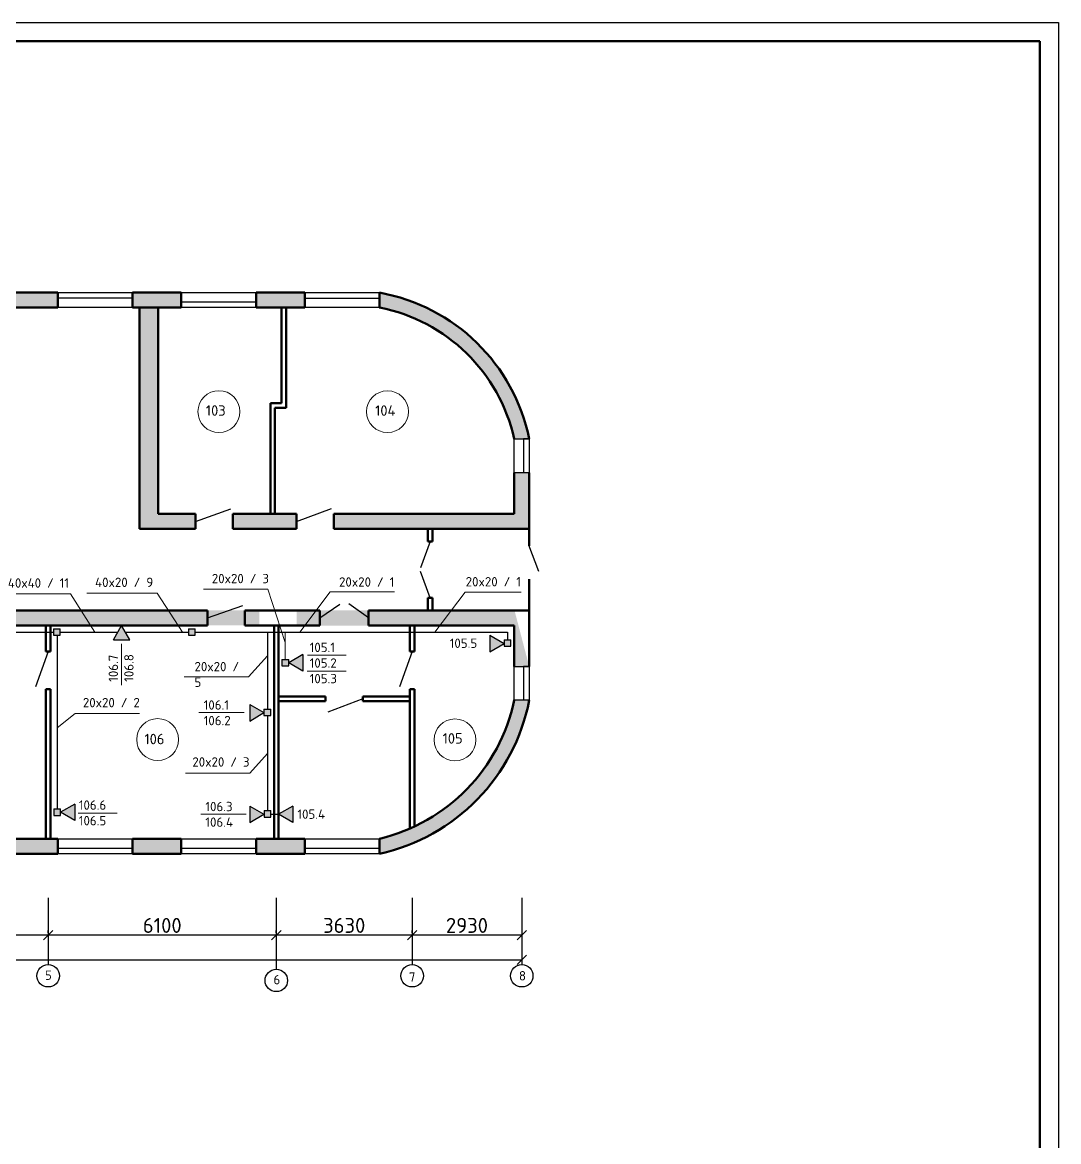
# Model space of a CAD drawing. Header units: millimetres. Extents: x -1090 to -245, y 2149 to 3399.
# Drawn here: x -526.3 to -249.3, y 3100.4 to 3399.4 of the extents above; entities that cross this region are included whole.
import ezdxf

# ---------------------------------------------------------------- set-up
doc = ezdxf.new("R2010")
doc.units = ezdxf.units.MM
for name, color, linetype, lineweight in [('LAN SKS', 200, 'Continuous', 25), ('lines', 246, 'Continuous', 9), ('Names', 40, 'Continuous', 13), ('NUM Room', 13, 'Continuous', 13), ('Окна', 2, 'Continuous', 30), ('Стенки', 3, 'Continuous', 50)]:
    doc.layers.add(name, color=color, linetype=linetype, lineweight=lineweight)
for name, color, linetype in [('Ramka', 7, 'Continuous'), ('rozetki', 7, 'Continuous'), ('размеры', 130, 'Continuous')]:
    doc.layers.add(name, color=color, linetype=linetype)
doc.styles.add('lenka', font='isocpeur.ttf')
doc.styles.get("Standard").update_dxf_attribs({"font": 'arial.ttf'})
doc.dimstyles.new('100', dxfattribs={"dimtxt": 4, "dimasz": 2.5, "dimexe": 1.25, "dimexo": 0.625, "dimtad": 1, "dimdec": 0, "dimlfac": 100, "dimtxsty": 'Standard', "dimblk": 'OBLIQUE', "dimcen": 2.5, "dimadec": 0, "dimazin": 0, "dimtfac": 1, "dimtdec": 0, "dimtmove": 0, "dimatfit": 3, "dimldrblk": 'OPEN90', "dimfxl": 1, "dimarcsym": 0})

# ---------------------------------------------------------------- blocks, each defined once
blk = doc.blocks.new('_Oblique')
at = {"color": 0, "linetype": 'ByBlock', "lineweight": -2}
blk.add_line((-0.5, -0.5), (0.5, 0.5), dxfattribs=at)
blk = doc.blocks.new('*D9')
at = {"layer": 'размеры', "color": 0, "lineweight": -2, "transparency": 16777216}
for p, q in [((-519.4125354525786, 3165.563706638273), (-519.4125354525786, 3154.285936961874)), ((-562.2143108913606, 3156.160936961874), (-562.2143108913606, 3156.785936961874)), ((-519.4125354525786, 3155.535936961874), (-562.2143108913606, 3155.535936961874))]:
    blk.add_line(p, q, dxfattribs=at)
at = {"layer": 'размеры', "color": 0, "lineweight": -2, "transparency": 16777216, "xscale": 2.5, "yscale": 2.5, "zscale": 2.5, "rotation": 180}
blk.add_blockref('_Oblique', (-562.2143108913606, 3155.535936961874), dxfattribs=at)
at = {"layer": 'размеры', "color": 0, "lineweight": -2, "transparency": 16777216, "xscale": 2.5, "yscale": 2.5, "zscale": 2.5}
blk.add_blockref('_Oblique', (-519.4125354525786, 3155.535936961874), dxfattribs=at)
at = {"layer": 'размеры', "color": 0, "transparency": 16777216, "insert": (-540.8134231719696, 3158.160936961874), "char_height": 4, "attachment_point": 5, "style": 'lenka'}
blk.add_mtext('4280', dxfattribs=at)
blk = doc.blocks.new('_Open90')
at = {"color": 0, "linetype": 'ByBlock', "lineweight": -2}
for p, q in [((0, 0), (-1, 0)), ((-0.5, 0.5), (0, 0)), ((0, 0), (-0.5, -0.5))]:
    blk.add_line(p, q, dxfattribs=at)
blk = doc.blocks.new('*D10')
at = {"layer": 'размеры', "color": 0, "lineweight": -2, "transparency": 16777216}
for p, q in [((-458.4146980731184, 3165.563706638273), (-458.4146980731184, 3154.285936961874)), ((-519.4125354525786, 3156.160936961874), (-519.4125354525786, 3156.785936961874)), ((-458.4146980731184, 3155.535936961874), (-519.4125354525786, 3155.535936961874))]:
    blk.add_line(p, q, dxfattribs=at)
at = {"layer": 'размеры', "color": 0, "lineweight": -2, "transparency": 16777216, "xscale": 2.5, "yscale": 2.5, "zscale": 2.5, "rotation": 180}
blk.add_blockref('_Oblique', (-519.4125354525786, 3155.535936961874), dxfattribs=at)
at = {"layer": 'размеры', "color": 0, "lineweight": -2, "transparency": 16777216, "xscale": 2.5, "yscale": 2.5, "zscale": 2.5}
blk.add_blockref('_Oblique', (-458.4146980731184, 3155.535936961874), dxfattribs=at)
at = {"layer": 'размеры', "color": 0, "transparency": 16777216, "insert": (-488.9136167628485, 3158.160936961874), "char_height": 4, "attachment_point": 5, "style": 'lenka'}
blk.add_mtext('6100', dxfattribs=at)
blk = doc.blocks.new('*D11')
at = {"layer": 'размеры', "color": 0, "lineweight": -2, "transparency": 16777216}
for p, q in [((-422.1143108913602, 3165.563706638273), (-422.1143108913602, 3154.285936961874)), ((-458.4146980731184, 3156.160936961874), (-458.4146980731184, 3156.785936961874)), ((-422.1143108913602, 3155.535936961874), (-458.4146980731184, 3155.535936961874))]:
    blk.add_line(p, q, dxfattribs=at)
at = {"layer": 'размеры', "color": 0, "lineweight": -2, "transparency": 16777216, "xscale": 2.5, "yscale": 2.5, "zscale": 2.5, "rotation": 180}
blk.add_blockref('_Oblique', (-458.4146980731184, 3155.535936961874), dxfattribs=at)
at = {"layer": 'размеры', "color": 0, "lineweight": -2, "transparency": 16777216, "xscale": 2.5, "yscale": 2.5, "zscale": 2.5}
blk.add_blockref('_Oblique', (-422.1143108913602, 3155.535936961874), dxfattribs=at)
at = {"layer": 'размеры', "color": 0, "transparency": 16777216, "insert": (-440.2645044822393, 3158.160936961874), "char_height": 4, "attachment_point": 5, "style": 'lenka'}
blk.add_mtext('3630', dxfattribs=at)
blk = doc.blocks.new('*D12')
at = {"layer": 'размеры', "color": 0, "lineweight": -2, "transparency": 16777216}
for p, q in [((-392.81431089136, 3165.563706638273), (-392.81431089136, 3154.285936961874)), ((-422.1143108913602, 3156.160936961874), (-422.1143108913602, 3156.785936961874)), ((-392.81431089136, 3155.535936961874), (-422.1143108913602, 3155.535936961874))]:
    blk.add_line(p, q, dxfattribs=at)
at = {"layer": 'размеры', "color": 0, "lineweight": -2, "transparency": 16777216, "xscale": 2.5, "yscale": 2.5, "zscale": 2.5, "rotation": 180}
blk.add_blockref('_Oblique', (-422.1143108913602, 3155.535936961874), dxfattribs=at)
at = {"layer": 'размеры', "color": 0, "lineweight": -2, "transparency": 16777216, "xscale": 2.5, "yscale": 2.5, "zscale": 2.5}
blk.add_blockref('_Oblique', (-392.81431089136, 3155.535936961874), dxfattribs=at)
at = {"layer": 'размеры', "color": 0, "transparency": 16777216, "insert": (-407.4643108913601, 3158.160936961874), "char_height": 4, "attachment_point": 5, "style": 'lenka'}
blk.add_mtext('2930', dxfattribs=at)
blk = doc.blocks.new('*D40')
at = {"layer": 'размеры', "color": 0, "lineweight": -2, "transparency": 16777216}
for p, q in [((-950.81431089136, 3165.563706638273), (-950.81431089136, 3147.715787613119)), ((-392.81431089136, 3165.563706638273), (-392.81431089136, 3147.715787613119)), ((-950.81431089136, 3148.965787613119), (-392.81431089136, 3148.965787613119))]:
    blk.add_line(p, q, dxfattribs=at)
at = {"layer": 'размеры', "color": 0, "lineweight": -2, "transparency": 16777216, "xscale": 2.5, "yscale": 2.5, "zscale": 2.5, "rotation": 180}
blk.add_blockref('_Oblique', (-950.81431089136, 3148.965787613119), dxfattribs=at)
at = {"layer": 'размеры', "color": 0, "lineweight": -2, "transparency": 16777216, "xscale": 2.5, "yscale": 2.5, "zscale": 2.5}
blk.add_blockref('_Oblique', (-392.81431089136, 3148.965787613119), dxfattribs=at)
at = {"layer": 'размеры', "color": 0, "transparency": 16777216, "insert": (-671.81431089136, 3151.590787613119), "char_height": 4, "attachment_point": 5, "style": 'lenka'}
blk.add_mtext('55800', dxfattribs=at)

msp = doc.modelspace()

# ---------------------------------------------------------------- hatches: boundary and pattern name
at = {"ltscale": 60}
h = msp.add_hatch(dxfattribs=at)
h.set_pattern_fill('ANSI35', color=0, scale=0.7, style=0)
h.set_pattern_definition([(45, (-10.23031781739792, 246.9081780321212), (-3.143089642374203, 3.143089642374203), []), (45, (-7.087226817397891, 246.9081780321212), (-3.143089642374203, 3.143089642374203), [5.556249999999999, -1.11125, 0, -1.11125])])
edge = h.paths.add_edge_path()
edge.add_line((-912.732884511528, 3323.168022667141), (-912.732884511528, 3327.168022667141))
edge.add_arc((-903.847759511528, 3278.068022667141), 49.89744929618809, 100.2572301105515, 168.4390031005942)
edge.add_line((-952.7328845115289, 3288.068022667138), (-951.314310891361, 3288.102509188725))
edge.add_line((-951.314310891361, 3288.102509188725), (-948.732884511528, 3288.068022667142))
edge.add_arc((-903.8716345115278, 3278.068022667141), 45.9622861872921, 101.11588012493479, 167.4336712769459, ccw=False)
h.paths.add_polyline_path([(-879.7328845115279, 3327.168022667141), (-892.732884511528, 3327.168022667141), (-892.7328845115279, 3323.168022667141), (-879.732884511528, 3323.168022667142)])
h.paths.add_polyline_path([(-846.7328845115279, 3327.168022667141), (-859.732884511528, 3327.168022667141), (-859.7328845115279, 3323.168022667141), (-846.732884511528, 3323.168022667142)])
h.paths.add_polyline_path([(-813.7328845115279, 3327.168022667141), (-826.7328845115281, 3327.168022667141), (-826.7328845115281, 3323.168022667141), (-813.732884511528, 3323.168022667142)])
h.paths.add_polyline_path([(-780.732884511528, 3327.168022667141), (-793.7328845115279, 3327.168022667142), (-793.732884511528, 3323.168022667141), (-780.7328845115279, 3323.168022667141)])
h.paths.add_polyline_path([(-747.7328845115281, 3327.168022667141), (-760.7328845115281, 3327.168022667141), (-760.7328845115281, 3323.168022667141), (-747.732884511528, 3323.168022667142)])
h.paths.add_polyline_path([(-714.732884511528, 3327.168022667141), (-727.7328845115279, 3327.168022667142), (-727.7328845115281, 3323.168022667141), (-714.7328845115281, 3323.168022667142)])
h.paths.add_polyline_path([(-681.732884511528, 3327.168022667141), (-694.7328845115279, 3327.168022667142), (-694.732884511528, 3323.168022667141), (-681.7328845115279, 3323.168022667141)])
h.paths.add_polyline_path([(-648.732884511528, 3327.168022667141), (-661.7328845115279, 3327.168022667142), (-661.732884511528, 3323.168022667141), (-648.7328845115279, 3323.168022667141)])
h.paths.add_polyline_path([(-615.732884511528, 3327.168022667141), (-628.732884511528, 3327.168022667141), (-628.7328845115279, 3323.168022667141), (-615.732884511528, 3323.168022667142)])
h.paths.add_polyline_path([(-549.732884511528, 3327.168022667141), (-582.732884511528, 3327.168022667141), (-595.732884511528, 3327.168022667141), (-595.732884511528, 3323.168022667141), (-592.732884511528, 3323.168022667141), (-582.732884511528, 3323.168022667141), (-549.732884511528, 3323.168022667141)])
h.paths.add_polyline_path([(-516.732884511528, 3327.168022667141), (-529.732884511528, 3327.168022667141), (-529.732884511528, 3323.168022667141), (-516.732884511528, 3323.168022667141)])
h.paths.add_polyline_path([(-483.732884511528, 3327.168022667141), (-496.732884511528, 3327.168022667141), (-496.732884511528, 3323.168022667141), (-483.732884511528, 3323.168022667141)])
h.paths.add_polyline_path([(-450.732884511528, 3327.168022667141), (-463.732884511528, 3327.168022667141), (-463.732884511528, 3323.168022667141), (-450.732884511528, 3323.168022667141)])
edge = h.paths.add_edge_path()
edge.add_line((-430.732884511528, 3327.168022667141), (-430.732884511528, 3323.168022667141))
edge.add_arc((-439.5941345115286, 3278.068022667141), 45.96228618729211, 12.56632872305289, 78.88411987506481, ccw=False)
edge.add_line((-394.732884511528, 3288.068022667141), (-390.7328845115281, 3288.068022667142))
edge.add_arc((-439.6180095115282, 3278.068022667141), 49.89744929618804, 11.56099689941001, 79.74276988944833)
h.paths.add_polyline_path([(-390.8185648446433, 3268.068022667141), (-390.732884511528, 3268.068022667141), (-390.732884511528, 3279.068022667142), (-394.81431089136, 3279.102509188729), (-394.81431089136, 3268.102509188728), (-442.9328845115278, 3268.068022667142), (-442.9328845115278, 3264.068022667142), (-390.8185648446433, 3264.346724252977), (-390.8185648446433, 3268.253823724365)])
edge = h.paths.add_edge_path()
edge.add_line((-390.732884511528, 3218.268022667142), (-392.232884511528, 3218.268022667141))
edge.add_line((-392.232884511528, 3218.268022667141), (-394.7328845115281, 3218.268022667141))
edge.add_arc((-442.0245511781947, 3228.268022667141), 48.33737411269987, 283.50918028841426, 348.0604689175695, ccw=False)
edge.add_line((-430.732884511528, 3181.268022667141), (-430.7328845115283, 3177.268022667141))
edge.add_arc((-441.9953845115285, 3228.268022667142), 52.22876512277552, 282.4529527938324, 348.9616859432564)
h.paths.add_polyline_path([(-450.732884511528, 3181.268022667141), (-463.732884511528, 3181.268022667141), (-463.732884511528, 3177.268022667141), (-450.732884511528, 3177.268022667141)])
h.paths.add_polyline_path([(-483.7328845115281, 3181.26802266714), (-496.732884511528, 3181.26802266714), (-496.732884511528, 3177.268022667142), (-483.7328845115281, 3177.268022667142)])
h.paths.add_polyline_path([(-516.732884511528, 3181.268022667141), (-529.732884511528, 3181.268022667141), (-529.732884511528, 3177.268022667141), (-516.732884511528, 3177.268022667141)])
h.paths.add_polyline_path([(-551.732884511528, 3181.26802266714), (-564.7328845115279, 3181.268022667141), (-564.732884511528, 3177.268022667141), (-551.7328845115279, 3177.268022667141)])
h.paths.add_polyline_path([(-584.732884511528, 3181.268022667141), (-597.732884511528, 3181.268022667141), (-597.732884511528, 3177.268022667141), (-584.732884511528, 3177.268022667141)])
h.paths.add_polyline_path([(-617.732884511528, 3181.268022667141), (-621.732884511528, 3181.268022667141), (-630.7328845115279, 3181.268022667141), (-630.732884511528, 3177.268022667141), (-617.732884511528, 3177.268022667141)])
h.paths.add_polyline_path([(-650.7328845115279, 3181.268022667141), (-663.732884511528, 3181.268022667141), (-663.7328845115279, 3177.268022667141), (-650.732884511528, 3177.268022667141)])
h.paths.add_polyline_path([(-683.732884511528, 3181.268022667141), (-696.7328845115279, 3181.268022667141), (-696.732884511528, 3177.268022667141), (-683.732884511528, 3177.268022667141)])
h.paths.add_polyline_path([(-716.732884511528, 3181.26802266714), (-729.732884511528, 3181.268022667141), (-729.732884511528, 3177.268022667141), (-716.7328845115279, 3177.268022667141)])
h.paths.add_polyline_path([(-749.7328845115281, 3181.268022667141), (-762.732884511528, 3181.268022667141), (-762.732884511528, 3177.268022667141), (-749.7328845115279, 3177.268022667141)])
h.paths.add_polyline_path([(-782.732884511528, 3181.26802266714), (-795.732884511528, 3181.268022667141), (-795.732884511528, 3177.268022667141), (-782.7328845115279, 3177.268022667141)])
h.paths.add_polyline_path([(-815.7328845115279, 3181.268022667141), (-828.7328845115279, 3181.268022667141), (-828.7328845115281, 3177.268022667141), (-815.732884511528, 3177.268022667142)])
h.paths.add_polyline_path([(-848.732884511528, 3181.268022667141), (-861.7328845115279, 3181.268022667141), (-861.732884511528, 3177.268022667141), (-848.732884511528, 3177.268022667141)])
h.paths.add_polyline_path([(-881.732884511528, 3181.268022667141), (-894.7328845115279, 3181.268022667141), (-894.732884511528, 3177.268022667141), (-881.732884511528, 3177.268022667141)])
edge = h.paths.add_edge_path()
edge.add_line((-948.732884511528, 3218.268022667141), (-952.732884511528, 3218.268022667141))
edge.add_arc((-900.8249897746865, 3228.268022667141), 52.86236407890796, 190.9043796654569, 254.7461321053236)
edge.add_line((-914.732884511528, 3177.268022667141), (-914.732884511528, 3179.268022667141))
edge.add_line((-914.732884511528, 3179.268022667141), (-914.732884511528, 3181.268022667141))
edge.add_arc((-900.7181786291751, 3228.268022667141), 49.04499955111487, 191.7647850316145, 253.39619653507282, ccw=False)
h.paths.add_polyline_path([(-453.0185648446432, 3242.268022667141), (-453.0185648446432, 3238.268022667141), (-394.732884511528, 3238.268022667141), (-394.732884511528, 3227.268022667141), (-390.732884511528, 3227.268022667141), (-390.81431089136, 3242.302509188728), (-390.81431089136, 3227.302509188728), (-394.7957789788043, 3242.453823724365)])
h.paths.add_polyline_path([(-948.81431089136, 3242.268022667141), (-882.6964989364615, 3238.268022667141), (-825.1328845115286, 3238.268022667141), (-825.1328845115287, 3242.268022667141)])
h.paths.add_polyline_path([(-882.6964989364616, 3238.268022667141), (-948.81431089136, 3242.268022667141), (-948.8143108913603, 3279.079976842838), (-952.8143108913603, 3279.125041534619), (-952.732884511528, 3238.268022667141), (-952.7328845115281, 3227.268022667141), (-948.732884511528, 3227.268022667141), (-948.7328845115281, 3238.268022667141)])
h = msp.add_hatch(dxfattribs=at)
h.set_pattern_fill('ANSI35', color=0, scale=0.7, style=0)
h.set_pattern_definition([(45, (-10.25067361908805, 246.9570243337298), (-3.143089642374203, 3.143089642374203), []), (45, (-7.107582619088021, 246.9570243337298), (-3.143089642374203, 3.143089642374203), [5.556249999999999, -1.11125, 0, -1.11125])])
h.paths.add_polyline_path([(-828.7032403132179, 3268.11686896875), (-948.81431089136, 3268.11686896875), (-948.81431089136, 3264.11686896875), (-828.703240313218, 3264.11686896875)])
h.paths.add_polyline_path([(-701.1938255994968, 3268.11686896875), (-718.1532403132187, 3268.11686896875), (-815.703240313218, 3268.11686896875), (-815.703240313218, 3264.11686896875), (-701.1938255994967, 3264.11686896875)])
h.paths.add_polyline_path([(-761.31431089136, 3242.302509188728), (-810.1532403132187, 3242.31686896875), (-810.1532403132187, 3238.30902007149), (-785.3532403132185, 3238.30902007149), (-785.3532403132185, 3238.31686896875), (-784.1532403132187, 3238.31686896875), (-784.1532403132187, 3238.30902007149), (-761.31431089136, 3238.302509188728)])
h.paths.add_polyline_path([(-704.6546885264587, 3242.316868968749), (-748.31431089136, 3242.302509188728), (-748.31431089136, 3238.302509188728), (-698.6560909362231, 3238.302510544526)])
h.paths.add_polyline_path([(-664.8482814682502, 3242.31686896875), (-704.6546885264586, 3242.31686896875), (-698.656090936224, 3238.302510544526), (-661.8527336976812, 3238.302510544526)])
h.paths.add_polyline_path([(-659.5312828678816, 3268.116868968749), (-688.2143108913607, 3268.102509188727), (-688.2143108913606, 3264.102509188728), (-659.5312828678816, 3264.116868968749)])
h.paths.add_polyline_path([(-645.7532403132183, 3268.11686896875), (-652.7532403132182, 3268.11686896875), (-659.5312828678816, 3268.11686896875), (-659.5312828678817, 3264.11686896875), (-645.7532403132182, 3264.11686896875)])
h.paths.add_polyline_path([(-656.2886925523808, 3242.31686896875), (-664.8482814682509, 3242.31686896875), (-661.852733697681, 3238.302510544526), (-656.2886925523808, 3238.302510544526)])
h.paths.add_polyline_path([(-652.0532403132185, 3242.31686896875), (-656.2886925523808, 3242.31686896875), (-656.2886925523808, 3238.302510544526), (-652.0532403132183, 3238.302510544527)])
h.paths.add_polyline_path([(-609.7532403132182, 3268.11686896875), (-635.7532403132182, 3268.11686896875), (-635.7532403132182, 3264.11686896875), (-609.7532403132182, 3264.11686896875)])
h.paths.add_polyline_path([(-578.4139326001451, 3242.31686896875), (-592.7532403132182, 3242.31686896875), (-639.0532403132183, 3242.31686896875), (-639.0532403132183, 3238.31686896875), (-579.7532403132182, 3238.31686896875), (-572.4367905950473, 3238.31686896875)])
h.paths.add_polyline_path([(-564.3655941709931, 3272.11686896875), (-567.3655941709931, 3272.11686896875), (-567.3655941709931, 3269.11686896875), (-585.7532403132182, 3269.11686896875), (-585.7532403132182, 3323.21686896875), (-592.7532403132182, 3323.21686896875), (-592.7532403132182, 3268.11686896875), (-599.7532403132182, 3268.11686896875), (-599.7532403132182, 3264.11686896875), (-564.3655941709931, 3264.11686896875)])
h.paths.add_polyline_path([(-462.953240313218, 3242.31686896875), (-513.7532403132182, 3242.31686896875), (-546.7532403132182, 3242.31686896875), (-578.4139326001455, 3242.31686896875), (-572.4367905950484, 3238.31686896875), (-562.7532403132182, 3238.31686896875), (-546.7532403132182, 3238.31686896875), (-513.7532403132182, 3238.31686896875), (-462.953240313218, 3238.31686896875), (-462.953240313218, 3240.31686896875)])
h.paths.add_polyline_path([(-564.3655941709931, 3290.81686896875), (-567.3655941709931, 3290.81686896875), (-567.3655941709931, 3287.81686896875), (-567.3655941709931, 3283.61686896875), (-564.3655941709931, 3283.61686896875)], flags=17)
h.paths.add_polyline_path([(-564.3655941709932, 3308.81686896875), (-567.3655941709931, 3308.81686896875), (-567.3655941709931, 3305.81686896875), (-567.3655941709931, 3302.31686896875), (-564.3655941709931, 3302.31686896875)], flags=17)
h.paths.add_polyline_path([(-564.3655941709931, 3323.21686896875), (-567.365594170993, 3323.216868968749), (-567.365594170993, 3320.31686896875), (-564.3655941709931, 3320.31686896875)], flags=17)
h.paths.add_polyline_path([(-489.953240313218, 3323.21686896875), (-494.953240313218, 3323.21686896875), (-494.953240313218, 3264.11686896875), (-479.9532403132179, 3264.116868968749), (-479.9532403132188, 3268.116868968749), (-489.9532403132179, 3268.11686896875)])
h.paths.add_polyline_path([(-452.9532403132179, 3268.11686896875), (-469.953240313218, 3268.11686896875), (-469.953240313218, 3264.11686896875), (-452.953240313218, 3264.11686896875)])
at = {"ltscale": 100}
h = msp.add_hatch(dxfattribs=at)
h.set_pattern_fill('ANSI31', color=0, style=0)
h.set_pattern_definition([(45, (0, 0), (-2.245064030267288, 2.245064030267288), [])])
h.paths.add_polyline_path([(-416.7143108913597, 3264.102509188728), (-417.9143108913595, 3264.102509188728), (-417.9143108913595, 3260.702509188728), (-416.7143108913597, 3260.702509188728)])
h.paths.add_polyline_path([(-416.7143108913597, 3245.702509188728), (-417.9143108913595, 3245.702509188728), (-417.9143108913595, 3242.302509188728), (-416.7143108913596, 3242.302509188728)])
at = {"layer": 'rozetki'}
h = msp.add_hatch(color=0, dxfattribs=at)
h.paths.add_polyline_path([(-944.9598842236437, 3272.395857756936), (-944.9598842236446, 3276.811792174901), (-948.7661018217232, 3274.633324962091)])
h.paths.add_polyline_path([(-903.186694229561, 3271.972594529525), (-907.6026286475262, 3271.972594529525), (-905.4241614347175, 3268.166376931449)])
h.paths.add_polyline_path([(-863.3030177863084, 3271.97488323293), (-867.7189522042727, 3271.974883232931), (-865.5404849914657, 3268.168665634854)])
h.paths.add_polyline_path([(-935.9095405517, 3305.692710874018), (-932.8369338747834, 3308.864392603438), (-937.0864724642142, 3309.948105470453)])
h.paths.add_polyline_path([(-755.4143108913604, 3279.3967777205), (-755.4143108913595, 3279.405561518527), (-759.2129574878181, 3281.579695511186), (-759.2129574878181, 3277.163761093221)])
h.paths.add_polyline_path([(-750.409094699291, 3281.58070968974), (-754.2143108913606, 3279.402815626021), (-754.2143108913615, 3279.401653805094), (-750.409094699291, 3277.164775271775)])
h.paths.add_polyline_path([(-759.222849337204, 3306.170632713513), (-755.4166317391255, 3308.408099918669), (-759.2228493372049, 3310.586567131479)])
h.paths.add_polyline_path([(-750.4094324811267, 3310.57918189556), (-754.2143108913606, 3308.401481159372), (-754.2143108913597, 3308.399927447442), (-750.4094324811267, 3306.163247477595)])
h.paths.add_polyline_path([(-703.7813240108526, 3235.642618250858), (-705.9597912236632, 3231.83640065278), (-701.5438568056989, 3231.83640065278)])
h.paths.add_polyline_path([(-666.1668986703062, 3215.027638783414), (-662.3606810722276, 3217.265105988569), (-666.1668986703071, 3219.443573201379)])
h.paths.add_polyline_path([(-614.2376089918789, 3238.230986547528), (-616.4160762046868, 3234.42476894945), (-612.0001417867234, 3234.42476894945)])
h.paths.add_polyline_path([(-577.2564791725763, 3234.498301184486), (-579.4927650474001, 3238.302509188728), (-579.4950965574499, 3238.302509188728), (-581.6724135905415, 3234.498301184486)])
h.paths.add_polyline_path([(-566.674140048518, 3209.202537126827), (-562.8679224504394, 3211.440004331981), (-566.6741400485162, 3213.618471544791)])
h.paths.add_polyline_path([(-593.3272682520519, 3187.77232186884), (-591.1488010392432, 3183.966104270762), (-588.9113338340885, 3187.772321868839)])
h.paths.add_polyline_path([(-557.8324278586988, 3190.689214113218), (-557.8324278586997, 3195.105148531183), (-561.6143108913602, 3192.940609069883), (-561.6143108913611, 3192.912376357959)])
h.paths.add_polyline_path([(-536.6062530016115, 3234.435659388118), (-538.8437202067671, 3238.241876986194), (-541.0221874195768, 3234.435659388118)])
h.paths.add_polyline_path([(-499.7975839881101, 3238.300083616235), (-501.9760512009198, 3234.493866018159), (-497.5601167829536, 3234.493866018159)])
h.paths.add_polyline_path([(-512.2970173391077, 3190.58266398021), (-516.1032349371853, 3188.4041967674), (-512.2970173391068, 3186.166729562246)])
h.paths.add_polyline_path([(-465.5168828092565, 3185.634489983596), (-461.710665211177, 3187.871957188751), (-465.5168828092555, 3190.050424401562)])
h.paths.add_polyline_path([(-465.5262383355011, 3212.763026645105), (-461.7200207374244, 3215.00049385026), (-465.5262383355021, 3217.178961063069)])
h.paths.add_polyline_path([(-454.0136532524639, 3185.64188812848), (-454.0136532524639, 3190.057822546445), (-457.814698073119, 3187.882315943669), (-457.8146980731181, 3187.876314540631)])
h.paths.add_polyline_path([(-455.0969493193734, 3228.346174661789), (-451.2907317212957, 3226.108707456634), (-451.2907317212957, 3230.524641874599)])
h.paths.add_polyline_path([(-401.3154924216815, 3235.684303336242), (-401.3154924216806, 3231.268368918278), (-397.5092748236038, 3233.505836123432)])
h.paths.add_polyline_path([(-793.8237256008752, 3312.770365211755), (-793.8237256008742, 3308.35443079379), (-790.0175080027975, 3310.591897998945)])
h = msp.add_hatch(color=0, dxfattribs=at)
h.paths.add_polyline_path([(-831.558090118876, 3270.742741465946), (-833.3582559519518, 3270.742741465946), (-833.3582559519518, 3268.998808111296), (-831.558090118876, 3268.998808111296)])
h.paths.add_polyline_path([(-778.5901664397888, 3270.740509712479), (-780.3903322728656, 3270.740509712479), (-780.3903322728647, 3268.996576357828), (-778.5901664397888, 3268.996576357828)])
h.paths.add_polyline_path([(-788.2089024045154, 3311.552969972372), (-790.009068237593, 3311.552969972372), (-790.0090682375912, 3309.809036617721), (-788.2089024045154, 3309.809036617721)])
h.paths.add_polyline_path([(-702.8789507635847, 3237.388893804298), (-704.6791165966615, 3237.388893804298), (-704.6791165966615, 3235.644960449647), (-702.8789507635847, 3235.644960449647)])
h.paths.add_polyline_path([(-663.2045489859984, 3237.385221672606), (-665.0047148190761, 3237.385221672606), (-665.0047148190743, 3235.641288317955), (-663.2045489859984, 3235.641288317955)])
h.paths.add_polyline_path([(-632.9646339667206, 3237.413818654948), (-634.7647997997974, 3237.413818654948), (-634.7647997997956, 3235.669885300297), (-632.9646339667197, 3235.669885300297)])
h.paths.add_polyline_path([(-563.716249761872, 3183.950803739355), (-565.5164155949487, 3183.950803739355), (-565.5164155949496, 3182.206870384704), (-563.7162497618729, 3182.206870384704)])
h.paths.add_polyline_path([(-590.2319929985051, 3183.959125670749), (-592.0321588315819, 3183.959125670749), (-592.0321588315819, 3182.215192316099), (-590.2319929985051, 3182.215192316099)])
h.paths.add_polyline_path([(-516.1508425535912, 3237.40098439469), (-517.951008386668, 3237.40098439469), (-517.9510083866708, 3235.657051040039), (-516.1508425535912, 3235.657051040039)])
h.paths.add_polyline_path([(-516.1207594126581, 3189.27060954128), (-517.920925245734, 3189.27060954128), (-517.9209252457385, 3187.526676186629), (-516.1207594126581, 3187.526676186629)])
h.paths.add_polyline_path([(-459.9020596128958, 3188.833029162178), (-461.7022254459725, 3188.833029162178), (-461.7022254459735, 3187.089095807527), (-459.9020596128976, 3187.089095807527)])
h.paths.add_polyline_path([(-459.9114151391441, 3215.961565823687), (-461.7115809722191, 3215.961565823687), (-461.71158097222, 3214.217632469036), (-459.9114151391423, 3214.217632469036)])
h.paths.add_polyline_path([(-455.1144737948462, 3229.212587435668), (-456.914639627923, 3229.212587435668), (-456.9146396279266, 3227.468654081018), (-455.1144737948462, 3227.468654081018)])
h.paths.add_polyline_path([(-395.7006692253226, 3234.466908096859), (-397.5008350584003, 3234.466908096859), (-397.5008350584003, 3232.722974742208), (-395.7006692253226, 3232.722974742208)])
h.paths.add_polyline_path([(-480.1004296191613, 3237.407523091454), (-481.0005125356993, 3236.535556414129), (-480.1004296191613, 3235.663589736802)])
h.paths.add_polyline_path([(-480.1004296191613, 3237.407523091454), (-481.9005954522381, 3237.407523091454), (-481.0005125357002, 3236.535556414128)])
h.paths.add_polyline_path([(-481.0005125356993, 3236.535556414129), (-481.9005954522381, 3237.407523091455), (-481.9005954522409, 3235.6635897368)])
h.paths.add_polyline_path([(-481.0005125356993, 3236.535556414128), (-481.9005954522381, 3235.663589736803), (-480.1004296191604, 3235.663589736803)])

# ---------------------------------------------------------------- linework, layer by layer
at = {"color": 0}
for p, q in [((-480.0143108913599, 3266.102509188728), (-470.595489996077, 3269.46194559125)), ((-453.0143108913599, 3266.102509188728), (-443.6247806176316, 3269.542962827238)), ((-417.3143108913591, 3260.702509188728), (-419.9229232449652, 3253.670785247289)), ((-388.2834355824616, 3252.726517734974), (-390.8917246540313, 3259.758361598366)), ((-417.3143108913591, 3245.702509188728), (-419.9225999629289, 3252.73435305212)), ((-446.7645044822393, 3240.302509188728), (-441.4084608363009, 3243.985279404585)), ((-433.7645044822393, 3240.302509188728), (-439.0641008681296, 3244.066055142567)), ((-476.8215436317114, 3240.302509188728), (-467.4041729373275, 3243.666008736008)), ((-519.4145532972689, 3231.299469138772), (-522.7726359473099, 3221.880165506576)), ((-422.1143108913602, 3231.302509188728), (-425.4723935414013, 3221.883205556533)), ((-435.2645044822393, 3218.702509188728), (-444.6092843397491, 3215.142300007419))]:
    msp.add_line(p, q, dxfattribs=at)
at = {"color": 0, "lineweight": 20}
msp.add_line((-456.0367742194067, 3236.524782709501), (-456.0367742194067, 3229.212587435668), dxfattribs=at)
at = {"layer": 'LAN SKS', "color": 0}
for p, q in [((-537.8343343707602, 3236.524782709501), (-517.9510083866699, 3236.524782709501)), ((-517.0363924220592, 3235.657051040039), (-517.0363924220592, 3189.27060954128)), ((-516.1508425535912, 3236.524782709501), (-500.8136674669277, 3236.524782709501)), ((-498.7539816569906, 3236.524782709501), (-481.9005954522399, 3236.524782709501)), ((-480.1004296191613, 3236.524782709501), (-396.5922372682999, 3236.524782709501)), ((-460.7927932832654, 3236.524782709501), (-460.7927932832654, 3215.961565823687)), ((-396.5922372682999, 3236.524782709501), (-396.5922372682999, 3234.466908096859)), ((-460.7927932832654, 3214.217632469036), (-460.7927932832654, 3188.833029162178)), ((-459.9020596128967, 3187.871957188751), (-457.814698073119, 3187.871957188751))]:
    msp.add_line(p, q, dxfattribs=at)
at = {"layer": 'lines', "color": 0}
for p, q in [((-490.2263405047433, 3246.938861639297), (-509.0308821433264, 3246.938861639297)), ((-490.2263405047433, 3246.938861639297), (-483.537267645921, 3236.47125807154)), ((-477.8600402567263, 3247.944415316599), (-460.6889441116855, 3247.944415316599)), ((-456.0367742194067, 3233.755609955859), (-460.7200629211784, 3247.944415316599)), ((-444.0067214207684, 3247.265119894409), (-452.1756755905908, 3236.524782709501)), ((-444.0067214207684, 3247.265119894409), (-426.8356252757276, 3247.265119894409)), ((-407.9580275229655, 3247.146329262563), (-416.0366311562411, 3236.524782709501)), ((-407.9580275229655, 3247.146329262563), (-393.0105661112002, 3247.146329262563)), ((-513.4676660843161, 3246.76298047621), (-532.058352955095, 3246.76298047621)), ((-513.4676660843161, 3246.76298047621), (-506.9062976426967, 3236.495219134925)), ((-499.7827757530486, 3222.303329176143), (-499.7827757530486, 3233.379434481348)), ((-465.8631947647136, 3224.548422804766), (-460.7927932832654, 3230.155307823497)), ((-450.1237025832379, 3230.312818195628), (-439.7114763519894, 3230.312818195628)), ((-450.17458855531, 3226.100378597345), (-439.7623623240615, 3226.100378597345)), ((-483.0342909097544, 3224.548422804766), (-465.8631947647136, 3224.548422804766)), ((-512.1993009939633, 3214.75768298302), (-517.0363924220592, 3210.982545349458)), ((-512.1993009939633, 3214.75768298302), (-495.0282048489225, 3214.75768298302)), ((-467.0107681899372, 3215.027713663346), (-479.1383192070061, 3215.027713663346)), ((-465.5288917287889, 3198.830504681517), (-460.7927932832654, 3204.067715091501)), ((-482.6999878738297, 3198.830504681517), (-465.5288917287889, 3198.830504681517)), ((-511.368191819427, 3188.192025234982), (-500.9559655881785, 3188.192025234982)), ((-466.4836685848622, 3187.871957188751), (-478.6112196019312, 3187.871957188751))]:
    msp.add_line(p, q, dxfattribs=at)
at = {"layer": 'NUM Room', "color": 0}
for centre in [(-473.7617473866176, 3295.407552459879), (-428.6992930372107, 3295.402798824761), (-490.1389860776726, 3207.816278208281), (-410.6600368696454, 3207.724611604195)]:
    msp.add_circle(centre, 5.6, dxfattribs=at)
at = {"layer": 'Ramka', "color": 0, "linetype": 'Continuous'}
for p, q in [((-1090.319224675393, 3399.389938863979), (-249.3192246753933, 3399.389938863979)), ((-249.3192246753933, 3399.389938863979), (-249.3192246753933, 2805.389938863979))]:
    msp.add_line(p, q, dxfattribs=at)
at = {"layer": 'Ramka', "color": 0, "lineweight": 50}
for p, q in [((-1070.319224675393, 3394.389938863979), (-254.3192246753933, 3394.389938863979)), ((-254.3192246753933, 3394.389938863979), (-254.3192246753933, 2810.389938863979))]:
    msp.add_line(p, q, dxfattribs=at)
at = {"layer": 'rozetki', "color": 0}
for p, q in [((-501.9760512009188, 3234.493866018159), (-499.7975839881101, 3238.300083616235)), ((-497.5601167829545, 3234.493866018159), (-499.7975839881101, 3238.300083616235)), ((-517.951008386668, 3237.40098439469), (-516.1508425535912, 3237.40098439469)), ((-517.951008386668, 3237.40098439469), (-517.9510083866708, 3235.657051040039)), ((-517.9510083866708, 3235.657051040039), (-516.1508425535912, 3235.657051040039)), ((-516.1508425535912, 3235.657051040039), (-516.1508425535912, 3237.40098439469)), ((-481.9005954522381, 3237.407523091454), (-480.1004296191613, 3237.407523091454)), ((-481.9005954522381, 3237.407523091454), (-481.9005954522409, 3235.663589736803)), ((-481.9005954522409, 3235.663589736803), (-480.1004296191613, 3235.663589736803)), ((-480.1004296191613, 3235.663589736803), (-480.1004296191613, 3237.407523091454)), ((-401.3154924216815, 3235.684303336242), (-401.3154924216815, 3231.268368918277)), ((-401.3154924216815, 3235.684303336242), (-397.5092748236038, 3233.505836123432)), ((-501.9760512009188, 3234.493866018159), (-497.5601167829545, 3234.493866018159)), ((-401.3154924216815, 3231.268368918277), (-397.5092748236038, 3233.505836123432)), ((-397.5008350583994, 3234.466908096859), (-397.5008350583994, 3232.723001633135)), ((-397.5008350583994, 3234.466908096859), (-395.7006692253226, 3234.466908096859)), ((-397.5008350584021, 3232.722974742208), (-395.7006692253226, 3232.722974742208)), ((-395.7006692253226, 3232.722974742208), (-395.7006692253226, 3234.466908096859)), ((-456.914639627923, 3229.212587435668), (-455.1144737948462, 3229.212587435668)), ((-456.914639627923, 3229.212587435668), (-456.9146396279257, 3227.468654081018)), ((-455.1144737948462, 3227.468654081018), (-455.1144737948462, 3229.212587435668)), ((-451.2907317212957, 3230.524641874599), (-455.0969493193734, 3228.346174661789)), ((-451.2907317212957, 3230.524641874599), (-451.2907317212957, 3226.108707456634)), ((-456.9146396279257, 3227.468654081018), (-455.1144737948462, 3227.468654081018)), ((-451.2907317212957, 3226.108707456634), (-455.0969493193734, 3228.346174661789)), ((-465.5262383355021, 3217.17896106307), (-465.5262383355021, 3212.763026645105)), ((-465.5262383355021, 3217.17896106307), (-461.7200207374244, 3215.00049385026)), ((-465.5262383355021, 3212.763026645105), (-461.7200207374244, 3215.00049385026)), ((-461.71158097222, 3215.961565823687), (-461.71158097222, 3214.217659359963)), ((-461.71158097222, 3215.961565823687), (-459.9114151391432, 3215.961565823687)), ((-461.7115809722227, 3214.217632469036), (-459.9114151391432, 3214.217632469036)), ((-459.9114151391432, 3214.217632469036), (-459.9114151391432, 3215.961565823687)), ((-512.2970173391077, 3190.582663980211), (-516.1032349371853, 3188.4041967674)), ((-512.2970173391077, 3190.582663980211), (-512.2970173391077, 3186.166729562245)), ((-517.9209252457349, 3189.27060954128), (-516.1207594126581, 3189.27060954128)), ((-517.9209252457349, 3189.27060954128), (-517.9209252457376, 3187.526676186629)), ((-517.9209252457376, 3187.526676186629), (-516.1207594126581, 3187.526676186629)), ((-516.1207594126581, 3187.526676186629), (-516.1207594126581, 3189.27060954128)), ((-512.2970173391077, 3186.166729562245), (-516.1032349371853, 3188.4041967674)), ((-465.5168828092555, 3190.050424401561), (-465.5168828092555, 3185.634489983596)), ((-465.5168828092555, 3190.050424401561), (-461.7106652111779, 3187.871957188751)), ((-465.5168828092555, 3185.634489983596), (-461.7106652111779, 3187.871957188751)), ((-461.7022254459735, 3188.833029162178), (-461.7022254459735, 3187.089122698455)), ((-461.7022254459735, 3188.833029162178), (-459.9020596128967, 3188.833029162178)), ((-459.9020596128967, 3187.089095807527), (-459.9020596128967, 3188.833029162178)), ((-454.0136532524639, 3190.057822546445), (-457.8198708505415, 3187.879355333635)), ((-454.0136532524639, 3185.641888128479), (-457.8198708505415, 3187.879355333635)), ((-454.0136532524639, 3190.057822546445), (-454.0136532524639, 3185.641888128479)), ((-461.7022254459762, 3187.089095807527), (-459.9020596128967, 3187.089095807527))]:
    msp.add_line(p, q, dxfattribs=at)
at = {"layer": 'Окна', "color": 0}
for p, q in [((-516.81431089136, 3327.202509188728), (-496.81431089136, 3327.202509188728)), ((-496.81431089136, 3325.702509188728), (-516.81431089136, 3325.702509188728)), ((-483.81431089136, 3327.202509188728), (-463.81431089136, 3327.202509188728)), ((-483.81431089136, 3324.702509188728), (-463.81431089136, 3324.702509188728)), ((-450.81431089136, 3327.202509188728), (-430.81431089136, 3327.202509188728)), ((-450.81431089136, 3325.702509188728), (-430.81431089136, 3325.702509188728)), ((-496.81431089136, 3323.202509188728), (-516.81431089136, 3323.202509188728)), ((-463.81431089136, 3323.202509188728), (-483.81431089136, 3323.202509188728)), ((-430.81431089136, 3323.202509188728), (-450.81431089136, 3323.202509188728)), ((-394.81431089136, 3288.102509188728), (-390.81431089136, 3288.102509188729)), ((-394.81431089136, 3279.102509188729), (-394.81431089136, 3288.102509188728)), ((-390.81431089136, 3288.102509188728), (-392.31431089136, 3288.102509188728)), ((-392.31431089136, 3288.102509188728), (-392.31431089136, 3279.102509188729)), ((-390.81431089136, 3288.102509188729), (-390.81431089136, 3279.102509188729)), ((-390.81431089136, 3279.102509188729), (-394.81431089136, 3279.102509188729)), ((-394.81431089136, 3218.302509188728), (-394.81431089136, 3227.302509188728)), ((-394.81431089136, 3227.302509188728), (-390.81431089136, 3227.302509188728)), ((-390.81431089136, 3227.302509188728), (-392.31431089136, 3227.302509188728)), ((-392.31431089136, 3227.302509188728), (-392.3143108913573, 3218.302509188728)), ((-390.81431089136, 3227.302509188728), (-390.81431089136, 3218.302509188728)), ((-390.81431089136, 3218.302509188728), (-394.81431089136, 3218.302509188728)), ((-390.81431089136, 3218.302509188728), (-392.31431089136, 3218.302509188728)), ((-516.81431089136, 3181.302509188728), (-496.81431089136, 3181.302509188728)), ((-483.81431089136, 3181.302509188728), (-463.81431089136, 3181.302509188728)), ((-450.81431089136, 3181.302509188728), (-430.81431089136, 3181.302509188728)), ((-516.81431089136, 3178.802509188728), (-496.81431089136, 3178.802509188728)), ((-483.81431089136, 3178.802509188728), (-463.81431089136, 3178.802509188728)), ((-450.81431089136, 3178.802509188728), (-430.81431089136, 3178.802509188728)), ((-496.81431089136, 3177.302509188728), (-516.81431089136, 3177.302509188728)), ((-463.81431089136, 3177.302509188728), (-483.81431089136, 3177.302509188728)), ((-430.81431089136, 3177.302509188728), (-450.81431089136, 3177.302509188728))]:
    msp.add_line(p, q, dxfattribs=at)
at = {"layer": 'размеры', "color": 0}
for p, q in [((-519.4125354525786, 3155.535936961874), (-519.4125354525786, 3147.71578778661)), ((-458.4157183409852, 3154.285936961874), (-458.4157183409852, 3146.46578778661)), ((-422.1143108913602, 3155.535936961874), (-422.1143108913602, 3147.71578778661)), ((-392.81431089136, 3155.535936961874), (-392.81431089136, 3150.928658599835))]:
    msp.add_line(p, q, dxfattribs=at)
for centre in [(-519.4125354525786, 3144.71578778661), (-458.4157183409852, 3143.46578778661), (-422.1143108913602, 3144.71578778661), (-392.81431089136, 3144.71578778661)]:
    msp.add_circle(centre, 3, dxfattribs=at)
at = {"layer": 'Стенки', "color": 0}
for p, q in [((-516.81431089136, 3327.202509188728), (-529.81431089136, 3327.202509188728)), ((-516.81431089136, 3323.202509188728), (-516.81431089136, 3327.202509188728)), ((-496.81431089136, 3327.202509188728), (-496.81431089136, 3323.202509188728)), ((-483.81431089136, 3327.202509188728), (-496.81431089136, 3327.202509188728)), ((-483.81431089136, 3323.202509188728), (-483.81431089136, 3327.202509188728)), ((-463.81431089136, 3327.202509188728), (-463.81431089136, 3323.202509188728)), ((-463.81431089136, 3327.202509188728), (-450.81431089136, 3327.202509188728)), ((-450.81431089136, 3323.202509188728), (-450.81431089136, 3327.202509188728)), ((-430.81431089136, 3325.202509188728), (-430.81431089136, 3327.202509188728)), ((-430.81431089136, 3327.202509188728), (-430.81431089136, 3323.202509188728)), ((-529.81431089136, 3323.202509188728), (-516.81431089136, 3323.202509188728)), ((-496.81431089136, 3323.202509188728), (-483.81431089136, 3323.202509188728)), ((-495.0143108913599, 3323.202509188728), (-495.0143108913599, 3264.102509188728)), ((-490.0143108913599, 3268.102509188728), (-490.0143108913599, 3323.202509188728)), ((-487.0143108913599, 3323.202509188728), (-488.2143108913597, 3323.202509188728)), ((-463.81431089136, 3323.202509188728), (-450.81431089136, 3323.202509188728)), ((-456.81431089136, 3323.202509188728), (-458.0143108913599, 3323.202509188728)), ((-457.0143108913599, 3323.202509188728), (-457.0143108913599, 3303.852509188728)), ((-455.81431089136, 3302.652509188728), (-455.81431089136, 3323.202509188728)), ((-453.0143108913599, 3323.202509188728), (-454.2143108913597, 3323.202509188728)), ((-457.0143108913599, 3297.652509188728), (-457.0143108913599, 3303.852509188728)), ((-455.81431089136, 3302.652509188728), (-455.81431089136, 3297.652509188728)), ((-460.0143108913599, 3297.652509188728), (-460.0143108913599, 3268.102509188728)), ((-460.0143108913599, 3297.652509188728), (-457.0143108913599, 3297.652509188728)), ((-458.81431089136, 3268.102509188728), (-458.81431089136, 3296.452509188728)), ((-455.81431089136, 3296.452509188728), (-458.81431089136, 3296.452509188728)), ((-455.81431089136, 3297.652509188728), (-455.81431089136, 3296.452509188728)), ((-394.81431089136, 3279.102509188729), (-394.81431089136, 3268.102509188728)), ((-390.81431089136, 3279.102509188729), (-390.81431089136, 3259.597622928847)), ((-480.0143108913608, 3268.102509188727), (-490.0143108913599, 3268.102509188728)), ((-480.0143108913599, 3264.102509188728), (-480.0143108913608, 3268.102509188728)), ((-453.0143108913599, 3268.102509188728), (-470.0143108913608, 3268.102509188728)), ((-458.0143108913599, 3268.102509188728), (-470.0143108913608, 3268.102509188728)), ((-460.0143108913599, 3268.102509188728), (-470.0143108913599, 3268.102509188728)), ((-470.0143108913599, 3268.102509188728), (-470.0143108913599, 3264.102509188728)), ((-453.0143108913599, 3268.102509188728), (-453.0143108913599, 3264.102509188728)), ((-394.81431089136, 3268.102509188728), (-443.0143108913599, 3268.102509188728)), ((-443.0143108913599, 3264.102509188728), (-443.0143108913599, 3268.102509188728)), ((-427.0143108913599, 3268.102509188728), (-441.9143108913595, 3268.102509188728)), ((-495.0143108913599, 3264.102509188728), (-480.0143108913599, 3264.102509188728)), ((-470.0143108913599, 3264.102509188728), (-453.0143108913599, 3264.102509188728)), ((-443.0143108913599, 3264.102509188728), (-390.81431089136, 3264.102509188728)), ((-417.9143108913595, 3260.702509188728), (-417.9143108913595, 3264.102509188728)), ((-390.81431089136, 3264.102509188728), (-416.7143108913597, 3264.102509188728)), ((-416.7143108913597, 3264.102509188728), (-416.7143108913597, 3260.702509188728)), ((-417.9143108913595, 3260.702509188728), (-416.7143108913597, 3260.702509188728)), ((-390.81431089136, 3250.694931247294), (-390.81431089136, 3227.302509188728)), ((-417.9143108913595, 3242.302509188728), (-417.9143108913595, 3245.702509188728)), ((-416.7143108913597, 3245.702509188728), (-417.9143108913595, 3245.702509188728)), ((-416.7143108913597, 3245.702509188728), (-416.7143108913597, 3242.302509188728)), ((-533.81431089136, 3242.302509188728), (-513.81431089136, 3242.302509188728)), ((-476.8215436317114, 3242.302509188728), (-513.81431089136, 3242.302509188728)), ((-476.8215436317114, 3238.302509188728), (-476.8215436317114, 3242.302509188728)), ((-466.8215436317114, 3242.302509188728), (-446.7645044822393, 3242.302509188728)), ((-466.8215436317114, 3242.302509188728), (-466.8215436317114, 3238.302509188728)), ((-446.7645044822393, 3238.302509188728), (-446.7645044822393, 3242.302509188728)), ((-433.7645044822393, 3242.302509188728), (-390.81431089136, 3242.302509188728)), ((-433.7645044822393, 3242.302509188728), (-433.7645044822393, 3238.302509188728)), ((-416.7143108913597, 3242.302509188728), (-417.9143108913595, 3242.302509188728)), ((-513.81431089136, 3238.302509188728), (-533.81431089136, 3238.302509188728)), ((-520.0145532972683, 3231.302509188735), (-520.0145532972683, 3238.302509188735)), ((-518.81431089136, 3238.302509188728), (-520.0143108913599, 3238.302509188728)), ((-518.8144936419685, 3238.302509188735), (-518.8144936419685, 3231.302509188735)), ((-513.81431089136, 3238.302509188728), (-476.8215436317114, 3238.302509188728)), ((-496.4143108913604, 3238.302509188728), (-495.2143108913606, 3238.302509188728)), ((-446.7645044822393, 3238.302509188728), (-466.8215436317114, 3238.302509188728)), ((-459.0146980731188, 3181.302509188728), (-459.0146980731188, 3238.302509188728)), ((-457.814698073119, 3238.302509188728), (-457.814698073119, 3181.302509188728)), ((-394.81431089136, 3238.302509188728), (-433.7645044822393, 3238.302509188728)), ((-422.7143108913597, 3231.302509188728), (-422.7143108913597, 3238.302509188728)), ((-394.81431089136, 3238.302509188728), (-421.5143108913599, 3238.302509188728)), ((-421.5143108913599, 3238.302509188728), (-421.5143108913599, 3231.302509188728)), ((-394.81431089136, 3238.302509188728), (-394.81431089136, 3227.302509188728)), ((-520.0145532972683, 3231.299469138772), (-518.8145532972685, 3231.299469138772)), ((-422.7143108913597, 3231.302509188728), (-421.5143108913599, 3231.302509188728)), ((-520.0134795018394, 3181.302608689834), (-520.0134795018384, 3221.302509188728)), ((-520.0134795018384, 3221.302509188728), (-518.8134795018395, 3221.302509188728)), ((-518.8134795018395, 3221.302509188728), (-518.8134795018404, 3181.30241164956)), ((-422.7143108913597, 3184.048646411256), (-422.7143108913588, 3221.302509188728)), ((-421.5143108913599, 3221.302509188728), (-422.7143108913597, 3221.302509188728)), ((-422.7143108913597, 3221.302509188728), (-422.7143108913597, 3221.302509188728)), ((-422.7143108913597, 3221.302509188728), (-422.7143108913597, 3221.302509188728)), ((-422.7143108913597, 3221.302509188728), (-422.7143108913597, 3218.302509188728)), ((-421.5143108913599, 3221.302509188728), (-421.5143108913608, 3184.580583955486)), ((-520.0134795018394, 3218.556612210359), (-520.0134795018394, 3218.556612210359)), ((-520.0134795018394, 3218.556612210359), (-520.0134795018394, 3218.556612210359)), ((-445.2645044822393, 3219.302509188728), (-457.814698073119, 3219.302509188728)), ((-457.814698073119, 3218.302509188728), (-457.814698073119, 3217.102509188728)), ((-457.814698073119, 3218.102509188728), (-445.2645044822393, 3218.102509188727)), ((-445.2645044822393, 3219.302509188728), (-445.2645044822393, 3218.102509188728)), ((-422.7143108913597, 3219.302509188728), (-435.2645044822393, 3219.302509188728)), ((-435.2645044822393, 3218.102509188728), (-435.2645044822393, 3219.302509188728)), ((-435.2645044822393, 3218.102509188727), (-422.7143108913588, 3218.102509188727)), ((-516.81431089136, 3181.302509188728), (-529.81431089136, 3181.302509188728)), ((-516.81431089136, 3177.302509188728), (-516.81431089136, 3181.302509188728)), ((-483.81431089136, 3181.302509188728), (-496.81431089136, 3181.302509188728)), ((-496.81431089136, 3181.302509188728), (-496.81431089136, 3177.302509188728)), ((-496.81431089136, 3181.302509188728), (-495.6143108913602, 3181.302509188728)), ((-495.81431089136, 3181.302509188728), (-496.4143108913604, 3181.302509188728)), ((-483.81431089136, 3177.302509188728), (-483.81431089136, 3181.302509188728)), ((-450.81431089136, 3181.302509188728), (-463.81431089136, 3181.302509188728)), ((-463.81431089136, 3181.302509188728), (-463.81431089136, 3177.302509188728)), ((-450.81431089136, 3177.302509188728), (-450.81431089136, 3181.302509188728)), ((-430.81431089136, 3177.302509188728), (-430.81431089136, 3181.302509188728)), ((-529.81431089136, 3177.302509188728), (-516.81431089136, 3177.302509188728)), ((-496.81431089136, 3177.302509188728), (-483.81431089136, 3177.302509188728)), ((-463.81431089136, 3177.302509188728), (-450.81431089136, 3177.302509188728))]:
    msp.add_line(p, q, dxfattribs=at)
for centre, radius, start, end in [((-439.6994358913598, 3278.102509188728), 49.89744929618786, 11.56099689940612, 79.74276988943697), ((-439.67556089136, 3278.102509188728), 45.9622861872918, 12.56632872300281, 78.88411987506265), ((-442.105977558027, 3228.302509188728), 48.33737411269995, 283.5091802884244, 348.0604689175228), ((-442.0768108913599, 3228.302509188728), 52.22876512277492, 282.4529527938124, 348.9616859432517)]:
    msp.add_arc(centre, radius, start, end, dxfattribs=at)

# ---------------------------------------------------------------- texts
at = {"layer": 'Names', "color": 0, "char_height": 2.5, "attachment_point": 1, "style": 'lenka'}
for s, insert, width in [('40x40 / 11', (-530.1730641447739, 3250.880012815908), 16.76707158694262), ('40x20 / 9', (-506.8573347307447, 3251.066611306123), 15.79951925297064), ('20x20 / 3', (-475.6594808559512, 3252.065510785209), 15.65065652344128), ('20x20 / 1 ', (-441.6567366335676, 3251.153860598876), 15.12965543941391), ('20x20 / 1', (-407.7982330290934, 3251.224110746029), 15.73807182106611), ('105.1\\P105.2\\P105.3', (-449.5032788103017, 3233.682177450713), 2.647152946283313), ('105.5', (-412.0711362946095, 3234.797821514082), 2.647152946283313), ('20x20 / 5', (-480.2860521477614, 3228.54765010813), 14.323506504119), ('20x20 / 2', (-510.1254510292438, 3218.926666435614), 15.43354965177787), ('106.1\\P106.2', (-477.8374980547596, 3218.299646925453), 2.647152946283313), ('20x20 / 3', (-480.8579094218712, 3203.074087068215), 15.19745631783735), ('106.6\\P106.5', (-511.2101475047712, 3191.561384490066), 2.647152946283313), ('106.3\\P106.4', (-477.3801691408298, 3191.171110263945), 2.647152946283313), ('105.4', (-452.7877658881234, 3189.134409477822), 2.647152946283313)]:
    msp.add_mtext(s, dxfattribs=dict(at, insert=insert, width=width))
at = {"layer": 'Names', "color": 0, "insert": (-503.2397889240856, 3223.235769100157), "char_height": 2.5, "width": 2.647152946283313, "attachment_point": 1, "rotation": 90, "style": 'lenka'}
msp.add_mtext('106.7\\P106.8', dxfattribs=at)
at = {"layer": 'NUM Room', "color": 0, "char_height": 2.8, "attachment_point": 1, "style": 'lenka'}
for s, insert, width in [('103', (-477.2549164081356, 3297.107393230572), 8.844195445127115), ('104', (-432.0133066898006, 3297.087214975226), 9.023575256195182), ('106', (-493.670453109371, 3209.35321852295), 8.66428473673295), ('105', (-413.9705532060298, 3209.521989328473), 9.03331853761847)]:
    msp.add_mtext(s, dxfattribs=dict(at, insert=insert, width=width))
at = {"layer": 'размеры', "color": 0, "char_height": 2.5, "attachment_point": 1, "style": 'lenka'}
for s, insert in [('5', (-520.2529036556107, 3146.110110041302)), ('7', (-422.9863095860273, 3145.643608575851)), ('8', (-393.5673985333478, 3145.95781305857)), ('6', (-459.1706903115819, 3144.919737285243))]:
    msp.add_mtext(s, dxfattribs=dict(at, insert=insert))

# ---------------------------------------------------------------- dimensions: what is measured, and where the dimension line sits
at = {"layer": 'размеры', "color": 0}
for base, p1, p2, override, picture, middle in [((-392.81431089136, 3148.965787613119), (-950.81431089136, 3166.188706638273), (-392.81431089136, 3166.188706638273), {"dimlfac": 100, "dimtxsty": 'lenka', "dimtmove": 0, "dimtolj": 0}, '*D40', (-671.81431089136, 3151.590787613119)), ((-562.2143108913606, 3155.535936961874), (-519.4125354525786, 3166.188706638273), (-562.2143108913606, 3155.535936961874), {"dimtxsty": 'lenka'}, '*D9', (-540.8134231719696, 3158.160936961874)), ((-519.4125354525786, 3155.535936961874), (-458.4146980731184, 3166.188706638273), (-519.4125354525786, 3155.535936961874), {"dimtxsty": 'lenka'}, '*D10', (-488.9136167628485, 3158.160936961874)), ((-458.4146980731184, 3155.535936961874), (-422.1143108913602, 3166.188706638273), (-458.4146980731184, 3155.535936961874), {"dimtxsty": 'lenka'}, '*D11', (-440.2645044822393, 3158.160936961874)), ((-422.1143108913602, 3155.535936961874), (-392.81431089136, 3166.188706638273), (-422.1143108913602, 3155.535936961874), {"dimtxsty": 'lenka'}, '*D12', (-407.4643108913601, 3158.160936961874))]:
    dim = msp.add_linear_dim(base=base, p1=p1, p2=p2, dimstyle='100', override=override, dxfattribs=at)
    dim.commit()
    dim.dimension.update_dxf_attribs({"geometry": picture, "text_midpoint": middle})

doc.saveas('drawing.dxf')
